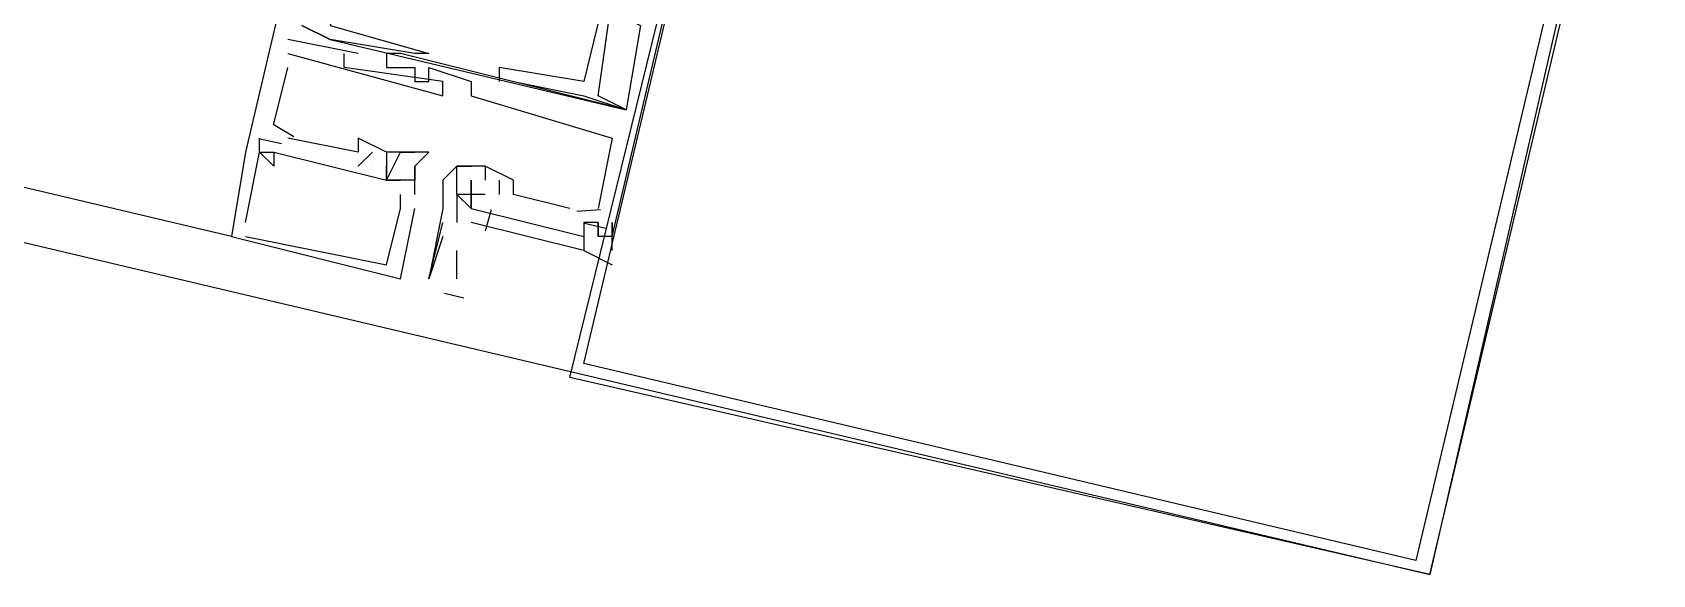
# Model space of a CAD drawing. Header units: feet. Extents: x -84 to 198, y -22 to 181.
# Drawn here: x 86.572 to 88.104, y 14.911 to 15.424 of the extents above; entities that cross this region are included whole.
import ezdxf

# ---------------------------------------------------------------- set-up
doc = ezdxf.new("R2010")
doc.units = ezdxf.units.FT
doc.layers.add('A-LINEA', color=7, linetype='CONTINUOUS')

msp = doc.modelspace()

# ---------------------------------------------------------------- linework, layer by layer
at = {"layer": 'A-LINEA'}
for p, q in [((87.8933, 14.9111), (90.9867, 27.9911)), ((72.68, 18.5111), (87.8933, 14.9111)), ((86.76, 15.2311), (80.0667, 16.8178)), ((86.9333, 15.9911), (86.7733, 15.3111)), ((86.9333, 15.9911), (86.7733, 15.3111)), ((86.9333, 15.9911), (86.7733, 15.3111)), ((87.12, 15.2311), (87.28, 15.9111)), ((87.12, 15.2311), (87.28, 15.9111)), ((87.12, 15.2311), (87.28, 15.9111)), ((86.88, 15.4044), (86.8133, 15.4178)), ((86.8133, 15.4178), (86.8133, 15.4178)), ((86.88, 15.4044), (86.8133, 15.4178)), ((86.8133, 15.4178), (86.8133, 15.4178)), ((86.88, 15.4044), (86.8133, 15.4178)), ((86.8133, 15.4178), (86.8133, 15.4178)), ((86.8533, 15.4178), (86.8533, 15.4178)), ((86.8533, 15.4178), (86.8533, 15.4178)), ((86.8533, 15.4178), (86.8533, 15.4178)), ((86.8533, 15.4178), (86.8533, 15.4178)), ((86.8533, 15.4178), (86.8533, 15.4178)), ((86.8533, 15.4178), (86.8533, 15.4178)), ((86.8133, 15.4044), (86.8133, 15.4044)), ((86.8133, 15.4044), (86.8133, 15.4044)), ((86.8133, 15.4044), (86.8133, 15.4044)), ((86.8667, 15.3911), (86.8667, 15.4044)), ((86.8667, 15.4044), (86.8667, 15.4044)), ((86.8667, 15.3911), (86.8667, 15.4044)), ((86.8667, 15.4044), (86.8667, 15.4044)), ((86.8667, 15.3911), (86.8667, 15.4044)), ((86.8667, 15.4044), (86.8667, 15.4044)), ((86.88, 15.4044), (86.88, 15.4044)), ((86.88, 15.4044), (86.88, 15.4044)), ((86.88, 15.4044), (86.88, 15.4044)), ((86.9067, 15.4044), (86.9067, 15.4044)), ((86.9067, 15.4044), (86.9067, 15.4044)), ((86.9067, 15.4044), (86.9067, 15.4044)), ((86.9067, 15.4044), (86.9067, 15.4044)), ((86.9067, 15.4044), (86.9067, 15.4044)), ((86.9067, 15.4044), (86.9067, 15.4044)), ((86.92, 15.4044), (86.92, 15.4044)), ((86.92, 15.4044), (86.92, 15.4044)), ((86.92, 15.4044), (86.92, 15.4044)), ((86.92, 15.4044), (86.92, 15.4044)), ((86.92, 15.4044), (86.92, 15.4044)), ((86.92, 15.4044), (86.92, 15.4044)), ((86.9333, 15.4044), (86.9333, 15.4044)), ((86.9333, 15.4044), (86.9333, 15.4044)), ((86.9333, 15.4044), (86.9333, 15.4044)), ((86.9467, 15.4044), (86.9467, 15.4044)), ((86.9467, 15.4044), (86.9467, 15.4044)), ((86.9467, 15.4044), (86.9467, 15.4044)), ((86.8, 15.3378), (86.8133, 15.3911)), ((86.8, 15.3378), (86.8133, 15.3911)), ((86.8, 15.3378), (86.8133, 15.3911)), ((86.8133, 15.3911), (86.8133, 15.3911)), ((86.8133, 15.3911), (86.8133, 15.3911)), ((86.8133, 15.3911), (86.8133, 15.3911)), ((86.8667, 15.3911), (86.8667, 15.3911)), ((86.8667, 15.3911), (86.8667, 15.3911)), ((86.8667, 15.3911), (86.8667, 15.3911)), ((86.88, 15.3911), (86.88, 15.3911)), ((86.88, 15.3911), (86.88, 15.3911)), ((86.88, 15.3911), (86.88, 15.3911)), ((86.9067, 15.3911), (86.9067, 15.3911)), ((86.9067, 15.3911), (86.9067, 15.3911)), ((86.9067, 15.3911), (86.9067, 15.3911)), ((86.9067, 15.3911), (86.9067, 15.3911)), ((86.9067, 15.3911), (86.9067, 15.3911)), ((86.9067, 15.3911), (86.9067, 15.3911)), ((86.92, 15.3911), (86.92, 15.3911)), ((86.92, 15.3911), (86.92, 15.3911)), ((86.92, 15.3911), (86.92, 15.3911)), ((86.9333, 15.3911), (86.9333, 15.3911)), ((86.9333, 15.3911), (86.9333, 15.3911)), ((86.9333, 15.3911), (86.9333, 15.3911)), ((86.9467, 15.3911), (86.9467, 15.3911)), ((86.9467, 15.3911), (86.9467, 15.3911)), ((86.9467, 15.3911), (86.9467, 15.3911)), ((87.0133, 15.3911), (87.0133, 15.3911)), ((87.0133, 15.3911), (87.0133, 15.3911)), ((87.0133, 15.3911), (87.0133, 15.3911)), ((86.9333, 15.3778), (86.9333, 15.3778)), ((86.9333, 15.3778), (86.9333, 15.3778)), ((86.9333, 15.3778), (86.9333, 15.3778)), ((86.9467, 15.3778), (86.9467, 15.3778)), ((86.9467, 15.3778), (86.9467, 15.3778)), ((86.9467, 15.3778), (86.9467, 15.3778)), ((86.96, 15.3778), (86.96, 15.3778)), ((86.96, 15.3778), (86.96, 15.3778)), ((86.96, 15.3778), (86.96, 15.3778)), ((86.9867, 15.3778), (86.9867, 15.3778)), ((86.9867, 15.3778), (86.9867, 15.3778)), ((86.9867, 15.3778), (86.9867, 15.3778)), ((87.0133, 15.3778), (87.0133, 15.3778)), ((87.0133, 15.3778), (87.0133, 15.3778)), ((87.0133, 15.3778), (87.0133, 15.3778)), ((87.0267, 15.3778), (87.0267, 15.3778)), ((87.0267, 15.3778), (87.0267, 15.3778)), ((87.0267, 15.3778), (87.0267, 15.3778)), ((87.0933, 15.3778), (87.0933, 15.3778)), ((87.0933, 15.3778), (87.0933, 15.3778)), ((87.0933, 15.3778), (87.0933, 15.3778)), ((86.96, 15.3644), (86.96, 15.3644)), ((86.96, 15.3644), (86.96, 15.3644)), ((86.96, 15.3644), (86.96, 15.3644)), ((86.9867, 15.3644), (86.9867, 15.3644)), ((86.9867, 15.3644), (86.9867, 15.3644)), ((86.9867, 15.3644), (86.9867, 15.3644)), ((87.0933, 15.3644), (87.0933, 15.3644)), ((87.0933, 15.3644), (87.0933, 15.3644)), ((87.0933, 15.3644), (87.0933, 15.3644)), ((87.1067, 15.3644), (87.1067, 15.3644)), ((87.1067, 15.3644), (87.1067, 15.3644)), ((87.1067, 15.3644), (87.1067, 15.3644)), ((86.8191, 15.3256), (86.7995, 15.3372)), ((86.8191, 15.3256), (86.7995, 15.3372)), ((86.8191, 15.3256), (86.7995, 15.3372)), ((86.8, 15.3378), (86.8, 15.3378)), ((86.8, 15.3378), (86.8, 15.3378)), ((86.8, 15.3378), (86.8, 15.3378)), ((87.1333, 15.3511), (87.1333, 15.3511)), ((87.1333, 15.3511), (87.1333, 15.3511)), ((87.1333, 15.3511), (87.1333, 15.3511)), ((87.1333, 15.3511), (87.1333, 15.3511)), ((87.1333, 15.3511), (87.1333, 15.3511)), ((87.1333, 15.3511), (87.1333, 15.3511)), ((86.7867, 15.3111), (86.7867, 15.3244)), ((86.7867, 15.3244), (86.7867, 15.3244)), ((86.7867, 15.3111), (86.7867, 15.3244)), ((86.7867, 15.3244), (86.7867, 15.3244)), ((86.7867, 15.3111), (86.7867, 15.3244)), ((86.7867, 15.3244), (86.7867, 15.3244)), ((86.8073, 15.3188), (86.7873, 15.3235)), ((86.8073, 15.3188), (86.7873, 15.3235)), ((86.8073, 15.3188), (86.7873, 15.3235)), ((86.8, 15.3244), (86.8, 15.3244)), ((86.8, 15.3244), (86.8, 15.3244)), ((86.8, 15.3244), (86.8, 15.3244)), ((86.8133, 15.3244), (86.8133, 15.3244)), ((86.8133, 15.3244), (86.8133, 15.3244)), ((86.8133, 15.3244), (86.8133, 15.3244)), ((86.88, 15.3244), (86.88, 15.3244)), ((86.88, 15.3244), (86.88, 15.3244)), ((86.88, 15.3244), (86.88, 15.3244)), ((87.12, 15.3244), (87.12, 15.3244)), ((87.12, 15.3244), (87.12, 15.3244)), ((87.12, 15.3244), (87.12, 15.3244)), ((86.7733, 15.3111), (86.7733, 15.3111)), ((86.7733, 15.3111), (86.7733, 15.3111)), ((86.7733, 15.3111), (86.7733, 15.3111)), ((86.7733, 15.3111), (86.7733, 15.3111)), ((86.7733, 15.3111), (86.7733, 15.3111)), ((86.7733, 15.3111), (86.7733, 15.3111)), ((86.7867, 15.3111), (86.7867, 15.3111)), ((86.7867, 15.3111), (86.7867, 15.3111)), ((86.7867, 15.3111), (86.7867, 15.3111)), ((86.7867, 15.3111), (86.7867, 15.3111)), ((86.7867, 15.3111), (86.7867, 15.3111)), ((86.7867, 15.3111), (86.7867, 15.3111)), ((86.7867, 15.3111), (86.7867, 15.3111)), ((86.7867, 15.3111), (86.7867, 15.3111)), ((86.7867, 15.3111), (86.7867, 15.3111)), ((86.8, 15.3111), (86.8, 15.3111)), ((86.8, 15.3111), (86.8, 15.3111)), ((86.8, 15.3111), (86.8, 15.3111)), ((86.8, 15.3111), (86.8, 15.3111)), ((86.8, 15.3111), (86.8, 15.3111)), ((86.8, 15.3111), (86.8, 15.3111)), ((86.88, 15.2978), (86.8933, 15.3111)), ((86.88, 15.3111), (86.88, 15.3111)), ((86.88, 15.2978), (86.8933, 15.3111)), ((86.88, 15.3111), (86.88, 15.3111)), ((86.88, 15.2978), (86.8933, 15.3111)), ((86.88, 15.3111), (86.88, 15.3111)), ((86.8933, 15.3111), (86.8933, 15.3111)), ((86.8933, 15.3111), (86.8933, 15.3111)), ((86.8933, 15.3111), (86.8933, 15.3111)), ((86.9067, 15.3111), (86.9067, 15.3111)), ((86.9067, 15.3111), (86.9067, 15.3111)), ((86.9067, 15.3111), (86.9067, 15.3111)), ((86.9067, 15.3111), (86.9067, 15.3111)), ((86.9067, 15.3111), (86.9067, 15.3111)), ((86.9067, 15.3111), (86.9067, 15.3111)), ((86.9067, 15.3111), (86.9067, 15.3111)), ((86.9067, 15.3111), (86.9067, 15.3111)), ((86.9067, 15.3111), (86.9067, 15.3111)), ((86.9067, 15.3111), (86.9067, 15.3111)), ((86.9067, 15.3111), (86.9067, 15.3111)), ((86.9067, 15.3111), (86.9067, 15.3111)), ((86.92, 15.3111), (86.92, 15.3111)), ((86.92, 15.3111), (86.92, 15.3111)), ((86.92, 15.3111), (86.92, 15.3111)), ((86.92, 15.3111), (86.92, 15.3111)), ((86.92, 15.3111), (86.92, 15.3111)), ((86.92, 15.3111), (86.92, 15.3111)), ((86.92, 15.3111), (86.92, 15.3111)), ((86.92, 15.3111), (86.92, 15.3111)), ((86.92, 15.3111), (86.92, 15.3111)), ((86.92, 15.3111), (86.92, 15.3111)), ((86.92, 15.3111), (86.92, 15.3111)), ((86.92, 15.3111), (86.92, 15.3111)), ((86.9333, 15.3111), (86.9333, 15.3111)), ((86.9333, 15.3111), (86.9333, 15.3111)), ((86.9333, 15.3111), (86.9333, 15.3111)), ((86.9467, 15.3111), (86.9467, 15.3111)), ((86.9467, 15.3111), (86.9467, 15.3111)), ((86.9467, 15.3111), (86.9467, 15.3111)), ((86.7867, 15.2978), (86.7867, 15.2978)), ((86.7867, 15.2978), (86.7867, 15.2978)), ((86.7867, 15.2978), (86.7867, 15.2978)), ((86.8, 15.2978), (86.8, 15.2978)), ((86.8, 15.2978), (86.8, 15.2978)), ((86.8, 15.2978), (86.8, 15.2978)), ((86.88, 15.2978), (86.88, 15.2978)), ((86.88, 15.2978), (86.88, 15.2978)), ((86.88, 15.2978), (86.88, 15.2978)), ((86.8933, 15.2978), (86.8933, 15.2978)), ((86.8933, 15.2978), (86.8933, 15.2978)), ((86.8933, 15.2978), (86.8933, 15.2978)), ((86.8933, 15.2978), (86.8933, 15.2978)), ((86.8933, 15.2978), (86.8933, 15.2978)), ((86.8933, 15.2978), (86.8933, 15.2978)), ((86.9067, 15.2978), (86.9067, 15.2978)), ((86.9067, 15.2978), (86.9067, 15.2978)), ((86.9067, 15.2978), (86.9067, 15.2978)), ((86.9067, 15.2978), (86.9067, 15.2978)), ((86.9067, 15.2978), (86.9067, 15.2978)), ((86.9067, 15.2978), (86.9067, 15.2978)), ((86.9333, 15.2978), (86.9333, 15.2978)), ((86.9333, 15.2978), (86.9333, 15.2978)), ((86.9333, 15.2978), (86.9333, 15.2978)), ((86.9333, 15.2978), (86.9333, 15.2978)), ((86.9333, 15.2978), (86.9333, 15.2978)), ((86.9333, 15.2978), (86.9333, 15.2978)), ((86.9733, 15.2978), (86.9733, 15.2978)), ((86.9733, 15.2978), (86.9733, 15.2978)), ((86.9867, 15.2978), (86.9867, 15.2978)), ((86.9867, 15.2978), (86.9867, 15.2978)), ((87, 15.2978), (87, 15.2978)), ((87, 15.2978), (87, 15.2978)), ((87, 15.2978), (87, 15.2978)), ((87, 15.2978), (87, 15.2978)), ((86.9067, 15.2844), (86.9067, 15.2844)), ((86.9067, 15.2844), (86.9067, 15.2844)), ((86.9067, 15.2844), (86.9067, 15.2844)), ((86.9067, 15.2844), (86.9067, 15.2844)), ((86.9067, 15.2844), (86.9067, 15.2844)), ((86.9067, 15.2844), (86.9067, 15.2844)), ((86.9067, 15.2844), (86.9067, 15.2844)), ((86.9067, 15.2844), (86.9067, 15.2844)), ((86.9067, 15.2844), (86.9067, 15.2844)), ((86.92, 15.2844), (86.92, 15.2844)), ((86.92, 15.2844), (86.92, 15.2844)), ((86.92, 15.2844), (86.92, 15.2844)), ((86.92, 15.2844), (86.92, 15.2844)), ((86.92, 15.2844), (86.92, 15.2844)), ((86.92, 15.2844), (86.92, 15.2844)), ((86.9333, 15.2844), (86.9333, 15.2844)), ((86.9333, 15.2844), (86.9333, 15.2844)), ((86.9333, 15.2844), (86.9333, 15.2844)), ((86.96, 15.2844), (86.96, 15.2844)), ((86.9867, 15.2844), (86.9867, 15.2844)), ((86.9867, 15.2844), (86.9867, 15.2844)), ((87, 15.2844), (87, 15.2844)), ((87, 15.2844), (87, 15.2844)), ((87, 15.2844), (87, 15.2844)), ((87, 15.2844), (87, 15.2844)), ((87.0133, 15.2844), (87.0133, 15.2711)), ((87.0133, 15.2844), (87.0133, 15.2844)), ((87.0133, 15.2844), (87.0133, 15.2711)), ((87.0133, 15.2844), (87.0133, 15.2844)), ((87.0133, 15.2844), (87.0133, 15.2711)), ((87.0133, 15.2844), (87.0133, 15.2844)), ((87.0267, 15.2844), (87.0267, 15.2844)), ((87.0267, 15.2844), (87.0267, 15.2844)), ((87.0267, 15.2844), (87.0267, 15.2844)), ((86.92, 15.2578), (86.92, 15.2711)), ((86.92, 15.2711), (86.92, 15.2711)), ((86.92, 15.2711), (86.92, 15.2711)), ((86.92, 15.2578), (86.92, 15.2711)), ((86.92, 15.2711), (86.92, 15.2711)), ((86.92, 15.2711), (86.92, 15.2711)), ((86.92, 15.2578), (86.92, 15.2711)), ((86.92, 15.2711), (86.92, 15.2711)), ((86.92, 15.2711), (86.92, 15.2711)), ((86.9333, 15.2711), (86.9333, 15.2711)), ((86.9333, 15.2711), (86.9333, 15.2711)), ((86.9333, 15.2711), (86.9333, 15.2711)), ((86.96, 15.2711), (86.96, 15.2711)), ((86.96, 15.2711), (86.96, 15.2711)), ((86.9733, 15.2711), (86.9733, 15.2444)), ((86.9733, 15.2711), (86.9733, 15.2711)), ((86.9733, 15.2711), (86.9733, 15.2711)), ((86.9867, 15.2711), (86.9867, 15.2711)), ((86.9867, 15.2711), (86.9867, 15.2711)), ((86.9867, 15.2711), (86.9867, 15.2711)), ((86.9867, 15.2711), (86.9867, 15.2711)), ((86.9867, 15.2711), (86.9867, 15.2711)), ((87, 15.2711), (87, 15.2711)), ((87, 15.2711), (87, 15.2711)), ((87, 15.2711), (87, 15.2711)), ((87.0133, 15.2711), (87.0133, 15.2711)), ((87.0133, 15.2711), (87.0133, 15.2711)), ((87.0133, 15.2711), (87.0133, 15.2711)), ((87.08, 15.2578), (87.0267, 15.2711)), ((87.0267, 15.2711), (87.0267, 15.2711)), ((87.08, 15.2578), (87.0267, 15.2711)), ((87.0267, 15.2711), (87.0267, 15.2711)), ((87.08, 15.2578), (87.0267, 15.2711)), ((87.0267, 15.2711), (87.0267, 15.2711)), ((86.92, 15.2578), (86.92, 15.2578)), ((86.92, 15.2578), (86.92, 15.2578)), ((86.92, 15.2578), (86.92, 15.2578)), ((86.92, 15.2578), (86.92, 15.2578)), ((86.92, 15.2578), (86.92, 15.2578)), ((86.92, 15.2578), (86.92, 15.2578)), ((86.9333, 15.2578), (86.9333, 15.2578)), ((86.9333, 15.2578), (86.9333, 15.2578)), ((86.9333, 15.2578), (86.9333, 15.2578)), ((86.96, 15.2578), (86.96, 15.2578)), ((86.96, 15.2578), (86.96, 15.2578)), ((86.9733, 15.2578), (86.9733, 15.2578)), ((86.9867, 15.2578), (86.9867, 15.2578)), ((86.9867, 15.2578), (86.9867, 15.2578)), ((86.9867, 15.2578), (86.9867, 15.2578)), ((86.9867, 15.2578), (86.9867, 15.2578)), ((87.0056, 15.2563), (87, 15.2364)), ((87.0056, 15.2563), (87, 15.2364)), ((87.0056, 15.2563), (87, 15.2364)), ((87.08, 15.2578), (87.08, 15.2578)), ((87.08, 15.2578), (87.08, 15.2578)), ((87.08, 15.2578), (87.08, 15.2578)), ((87.1091, 15.2565), (87.0865, 15.2549)), ((87.1091, 15.2565), (87.0865, 15.2549)), ((87.1091, 15.2565), (87.0865, 15.2549)), ((87.0933, 15.2578), (87.0933, 15.2578)), ((87.0933, 15.2578), (87.0933, 15.2578)), ((87.0933, 15.2578), (87.0933, 15.2578)), ((87.0933, 15.2578), (87.0933, 15.2578)), ((87.0933, 15.2578), (87.0933, 15.2578)), ((87.0933, 15.2578), (87.0933, 15.2578)), ((87.1067, 15.2578), (87.1067, 15.2578)), ((87.1067, 15.2578), (87.1067, 15.2578)), ((87.1067, 15.2578), (87.1067, 15.2578)), ((86.76, 15.2311), (86.76, 15.2311)), ((86.76, 15.2311), (86.76, 15.2311)), ((86.76, 15.2311), (86.76, 15.2311)), ((86.7733, 15.2444), (86.7733, 15.2444)), ((86.7733, 15.2444), (86.7733, 15.2444)), ((86.7733, 15.2444), (86.7733, 15.2444)), ((86.7733, 15.2311), (86.7733, 15.2311)), ((86.7733, 15.2311), (86.7733, 15.2311)), ((86.7733, 15.2311), (86.7733, 15.2311)), ((86.96, 15.2311), (86.9467, 15.1911)), ((86.96, 15.2444), (86.96, 15.2444)), ((86.9733, 15.2444), (86.9733, 15.2444)), ((87.0933, 15.2444), (87.0933, 15.2444)), ((87.0933, 15.2444), (87.0933, 15.2444)), ((87.0933, 15.2444), (87.0933, 15.2444)), ((87.0933, 15.2444), (87.0933, 15.2444)), ((87.0933, 15.2444), (87.0933, 15.2444)), ((87.0933, 15.2444), (87.0933, 15.2444)), ((87.0933, 15.2311), (87.0933, 15.2311)), ((87.0933, 15.2311), (87.0933, 15.2311)), ((87.0933, 15.2311), (87.0933, 15.2311)), ((87.114, 15.2388), (87.0939, 15.2435)), ((87.114, 15.2388), (87.0939, 15.2435)), ((87.114, 15.2388), (87.0939, 15.2435)), ((87.1067, 15.2444), (87.1067, 15.2311)), ((87.1067, 15.2444), (87.1067, 15.2444)), ((87.1067, 15.2444), (87.1067, 15.2444)), ((87.1067, 15.2444), (87.1067, 15.2311)), ((87.1067, 15.2444), (87.1067, 15.2444)), ((87.1067, 15.2444), (87.1067, 15.2444)), ((87.1067, 15.2444), (87.1067, 15.2311)), ((87.1067, 15.2444), (87.1067, 15.2444)), ((87.1067, 15.2444), (87.1067, 15.2444)), ((87.1067, 15.2311), (87.1067, 15.2311)), ((87.1067, 15.2311), (87.1067, 15.2311)), ((87.1067, 15.2311), (87.1067, 15.2311)), ((87.1067, 15.2311), (87.1067, 15.2311)), ((87.1067, 15.2311), (87.1067, 15.2311)), ((87.1067, 15.2311), (87.1067, 15.2311)), ((87.12, 15.2311), (87.12, 15.2311)), ((87.12, 15.2311), (87.12, 15.2311)), ((87.12, 15.2311), (87.12, 15.2311)), ((86.96, 15.2178), (86.96, 15.2178)), ((86.9733, 15.1911), (86.9733, 15.2178)), ((86.9067, 15.2044), (86.9067, 15.2044)), ((86.9067, 15.2044), (86.9067, 15.2044)), ((86.9067, 15.2044), (86.9067, 15.2044)), ((86.92, 15.1911), (86.92, 15.1911)), ((86.92, 15.1911), (86.92, 15.1911)), ((86.92, 15.1911), (86.92, 15.1911)), ((86.9467, 15.1911), (86.9467, 15.1911)), ((86.9799, 15.1728), (86.9616, 15.1771))]:
    msp.add_line(p, q, dxfattribs=at)
for points in [[(86.9733, 15.9244), (86.9467, 15.9378), (86.96, 15.9644), (86.9467, 15.9644), (86.96, 15.9644), (86.96, 15.9378), (87.0533, 15.9111), (87.0533, 15.9244), (87.0667, 15.9111), (86.9733, 15.9244), (86.8533, 15.4311), (86.9467, 15.4044), (86.9467, 15.4044), (86.9333, 15.4044), (86.8533, 15.4178), (86.8267, 15.4311), (86.8533, 15.4178), (87.1333, 15.3511)], [(86.9733, 15.9244), (86.9467, 15.9378), (86.96, 15.9644), (86.9467, 15.9644), (86.96, 15.9644), (86.96, 15.9378), (87.0533, 15.9111), (87.0533, 15.9244), (87.0667, 15.9111), (86.9733, 15.9244), (86.8533, 15.4311), (86.9467, 15.4044), (86.9467, 15.4044), (86.9333, 15.4044), (86.8533, 15.4178), (86.8267, 15.4311), (86.8533, 15.4178), (87.1333, 15.3511)], [(86.9733, 15.9244), (86.9467, 15.9378), (86.96, 15.9644), (86.9467, 15.9644), (86.96, 15.9644), (86.96, 15.9378), (87.0533, 15.9111), (87.0533, 15.9244), (87.0667, 15.9111), (86.9733, 15.9244), (86.8533, 15.4311), (86.9467, 15.4044), (86.9467, 15.4044), (86.9333, 15.4044), (86.8533, 15.4178), (86.8267, 15.4311), (86.8533, 15.4178), (87.1333, 15.3511)], [(87.28, 15.9111), (88.08, 15.7244), (87.8933, 14.9111), (87.08, 15.0978), (87.28, 15.9111)], [(87.28, 15.8978), (88.0667, 15.7111), (87.88, 14.9244), (87.0933, 15.1111), (87.28, 15.8978)], [(87.1333, 15.8844), (87.2133, 15.8711), (87.0933, 15.3778), (87.0133, 15.3911), (87.0133, 15.3911), (87.0133, 15.3778)], [(87.1333, 15.8844), (87.2133, 15.8711), (87.0933, 15.3778), (87.0133, 15.3911), (87.0133, 15.3911), (87.0133, 15.3778)], [(87.1333, 15.8844), (87.2133, 15.8711), (87.0933, 15.3778), (87.0133, 15.3911), (87.0133, 15.3911), (87.0133, 15.3778)], [(87.1467, 15.4444), (87.1333, 15.4444), (87.1333, 15.4578), (87.12, 15.4444), (87.1467, 15.4311), (87.1333, 15.3511), (86.92, 15.4044), (86.9067, 15.4044), (86.9067, 15.3911), (86.92, 15.3911)], [(87.1467, 15.4444), (87.1333, 15.4444), (87.1333, 15.4578), (87.12, 15.4444), (87.1467, 15.4311), (87.1333, 15.3511), (86.92, 15.4044), (86.9067, 15.4044), (86.9067, 15.3911), (86.92, 15.3911)], [(87.1467, 15.4444), (87.1333, 15.4444), (87.1333, 15.4578), (87.12, 15.4444), (87.1467, 15.4311), (87.1333, 15.3511), (86.92, 15.4044), (86.9067, 15.4044), (86.9067, 15.3911), (86.92, 15.3911)], [(87.1333, 15.3511), (87.1067, 15.3644), (87.12, 15.4578), (87.1333, 15.4578), (87.1333, 15.4444)], [(87.1333, 15.3511), (87.1067, 15.3644), (87.12, 15.4578), (87.1333, 15.4578), (87.1333, 15.4444)], [(87.1333, 15.3511), (87.1067, 15.3644), (87.12, 15.4578), (87.1333, 15.4578), (87.1333, 15.4444)], [(86.8133, 15.4044), (86.96, 15.3644), (86.96, 15.3778), (86.8667, 15.3911)], [(86.8133, 15.4044), (86.96, 15.3644), (86.96, 15.3778), (86.8667, 15.3911)], [(86.8133, 15.4044), (86.96, 15.3644), (86.96, 15.3778), (86.8667, 15.3911)], [(86.9067, 15.3911), (86.9333, 15.3911), (86.9333, 15.3778), (86.9467, 15.3778), (86.9467, 15.3911), (86.9867, 15.3778), (86.9867, 15.3644), (87.12, 15.3244), (87.1067, 15.2578)], [(86.9067, 15.3911), (86.9333, 15.3911), (86.9333, 15.3778), (86.9467, 15.3778), (86.9467, 15.3911), (86.9867, 15.3778), (86.9867, 15.3644), (87.12, 15.3244), (87.1067, 15.2578)], [(86.9067, 15.3911), (86.9333, 15.3911), (86.9333, 15.3778), (86.9467, 15.3778), (86.9467, 15.3911), (86.9867, 15.3778), (86.9867, 15.3644), (87.12, 15.3244), (87.1067, 15.2578)], [(87.0267, 15.3778), (87.0933, 15.3644), (87.1333, 15.3511)], [(87.0267, 15.3778), (87.0933, 15.3644), (87.1333, 15.3511)], [(87.0267, 15.3778), (87.0933, 15.3644), (87.1333, 15.3511)], [(86.9067, 15.3111), (86.88, 15.3244), (86.88, 15.3111), (86.8133, 15.3244)], [(86.9067, 15.3111), (86.88, 15.3244), (86.88, 15.3111), (86.8133, 15.3244)], [(86.9067, 15.3111), (86.88, 15.3244), (86.88, 15.3111), (86.8133, 15.3244)], [(86.7733, 15.3111), (86.76, 15.2311), (86.76, 15.2311), (86.92, 15.1911), (86.9333, 15.2578)], [(86.7733, 15.3111), (86.76, 15.2311), (86.76, 15.2311), (86.92, 15.1911), (86.9333, 15.2578)], [(86.7733, 15.3111), (86.76, 15.2311), (86.76, 15.2311), (86.92, 15.1911), (86.9333, 15.2578)], [(86.7733, 15.2444), (86.7733, 15.2444), (86.7867, 15.3111)], [(86.7733, 15.2444), (86.7733, 15.2444), (86.7867, 15.3111)], [(86.7733, 15.2444), (86.7733, 15.2444), (86.7867, 15.3111)], [(86.7867, 15.3111), (86.8, 15.3111), (86.8, 15.2978), (86.7867, 15.3111)], [(86.7867, 15.3111), (86.8, 15.3111), (86.8, 15.2978), (86.7867, 15.3111)], [(86.7867, 15.3111), (86.8, 15.3111), (86.8, 15.2978), (86.7867, 15.3111)], [(86.8, 15.3111), (86.9067, 15.2844), (86.9067, 15.2978)], [(86.8, 15.3111), (86.9067, 15.2844), (86.9067, 15.2978)], [(86.8, 15.3111), (86.9067, 15.2844), (86.9067, 15.2978)], [(86.9333, 15.2978), (86.9333, 15.2844), (86.9067, 15.2844), (86.92, 15.3111), (86.9333, 15.3111)], [(86.9333, 15.2711), (86.9333, 15.2978), (86.9467, 15.3111), (86.92, 15.3111), (86.9067, 15.3111), (86.9067, 15.3111), (86.9067, 15.3111), (86.9067, 15.3111), (86.9067, 15.2978), (86.9067, 15.2978), (86.9067, 15.2844), (86.92, 15.2844)], [(86.9333, 15.2978), (86.9333, 15.2844), (86.9067, 15.2844), (86.92, 15.3111), (86.9333, 15.3111)], [(86.9333, 15.2711), (86.9333, 15.2978), (86.9467, 15.3111), (86.92, 15.3111), (86.9067, 15.3111), (86.9067, 15.3111), (86.9067, 15.3111), (86.9067, 15.3111), (86.9067, 15.2978), (86.9067, 15.2978), (86.9067, 15.2844), (86.92, 15.2844)], [(86.9333, 15.2978), (86.9333, 15.2844), (86.9067, 15.2844), (86.92, 15.3111), (86.9333, 15.3111)], [(86.9333, 15.2711), (86.9333, 15.2978), (86.9467, 15.3111), (86.92, 15.3111), (86.9067, 15.3111), (86.9067, 15.3111), (86.9067, 15.3111), (86.9067, 15.3111), (86.9067, 15.2978), (86.9067, 15.2978), (86.9067, 15.2844), (86.92, 15.2844)], [(87, 15.2978), (86.9733, 15.2978), (86.96, 15.2844), (86.96, 15.2711), (86.96, 15.2578), (86.9467, 15.1911), (86.9467, 15.1911), (86.96, 15.2444), (86.96, 15.2444), (86.96, 15.2444), (86.96, 15.2444)], [(86.9867, 15.2844), (86.9867, 15.2844), (86.9867, 15.2711), (86.9733, 15.2711), (86.9733, 15.2978), (86.9867, 15.2978)], [(87, 15.2978), (87, 15.2978), (87, 15.2978)], [(87.0267, 15.2711), (87.0267, 15.2844), (87, 15.2978), (87, 15.2844)], [(87.0267, 15.2711), (87.0267, 15.2844), (87, 15.2978), (87, 15.2844)], [(87.0267, 15.2711), (87.0267, 15.2844), (87, 15.2978), (87, 15.2844)], [(86.9733, 15.2711), (86.9867, 15.2578), (86.9867, 15.2711), (86.9867, 15.2711), (86.9867, 15.2844)], [(87, 15.2844), (87, 15.2844), (87, 15.2844), (87, 15.2844)], [(86.7733, 15.2311), (86.9067, 15.2044), (86.9067, 15.2044), (86.92, 15.2578), (86.92, 15.2578), (86.92, 15.2578), (86.92, 15.2578), (86.92, 15.2711), (86.92, 15.2711)], [(86.7733, 15.2311), (86.9067, 15.2044), (86.9067, 15.2044), (86.92, 15.2578), (86.92, 15.2578), (86.92, 15.2578), (86.92, 15.2578), (86.92, 15.2711), (86.92, 15.2711)], [(86.7733, 15.2311), (86.9067, 15.2044), (86.9067, 15.2044), (86.92, 15.2578), (86.92, 15.2578), (86.92, 15.2578), (86.92, 15.2578), (86.92, 15.2711), (86.92, 15.2711)], [(87, 15.2711), (86.9867, 15.2711), (86.9867, 15.2578), (87.0933, 15.2311)], [(87, 15.2711), (86.9867, 15.2711), (86.9867, 15.2578), (87.0933, 15.2311)], [(87, 15.2711), (86.9867, 15.2711), (86.9867, 15.2578), (87.0933, 15.2311)], [(86.9867, 15.2578), (87.0933, 15.2311), (87.0933, 15.2178), (86.9867, 15.2444)], [(86.9867, 15.2578), (87.0933, 15.2311), (87.0933, 15.2178), (86.9867, 15.2444)], [(86.9867, 15.2578), (87.0933, 15.2311), (87.0933, 15.2178), (86.9867, 15.2444)], [(87.12, 15.2178), (87.12, 15.2444), (87.12, 15.2311), (87.1067, 15.2311), (87.1067, 15.2444), (87.0933, 15.2444), (87.0933, 15.2311), (87.0933, 15.2178), (87.12, 15.2044)]]:
    msp.add_lwpolyline(points, dxfattribs=at)

doc.saveas('drawing.dxf')
